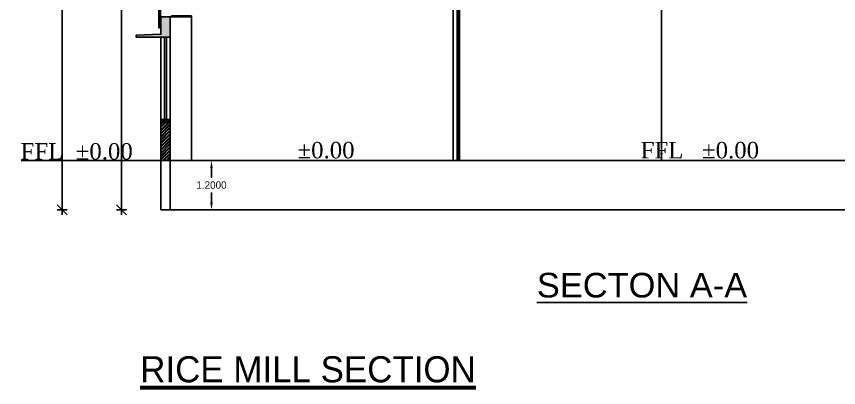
# Model space of a CAD drawing. Header units: metres. Extents: x 1422408 to 2565053, y 3723 to 80428.
# Drawn here: x 2267860.19 to 2267880.21, y 4210.62 to 4219.66 of the extents above; entities that cross this region are included whole.
import ezdxf
from ezdxf.enums import TextEntityAlignment as Align

# ---------------------------------------------------------------- set-up
doc = ezdxf.new("R2010")
doc.units = ezdxf.units.M
doc.header["$LTSCALE"] = 3.5
doc.header["$MEASUREMENT"] = 0
for name, pattern in [('DOT2', [0.125, 0, -0.125]), ('HIDDEN', [0.375, 0.25, -0.125]), ('PHANTOM2', [1.25, 0.625, -0.125, 0.125, -0.125, 0.125, -0.125])]:
    doc.linetypes.add(name, pattern=pattern)
doc.layers.get('0').update_dxf_attribs({"linetype": 'CONTINUOUS'})
doc.layers.get('DEFPOINTS').update_dxf_attribs({"linetype": 'CONTINUOUS'})
for name, color, linetype in [('BLK_4_FLR_0_AC_ROOM_1', 117, 'CONTINUOUS'), ('BLK_4_HT_OF_BLDG', 5, 'CONTINUOUS'), ('BLK_4_PLINTH_HEIGHT', 7, 'CONTINUOUS')]:
    doc.layers.add(name, color=color, linetype=linetype)
doc.styles.add('ANAND', font='times.ttf')
doc.styles.add('ROOM TEXT 10.5', font='swisse.ttf')
doc.styles.add('style1', font='arial.ttf', dxfattribs={"height": 0.28})
doc.styles.add('style1jaya', font='times.ttf')
doc.styles.add('THIN', font='GOTHIC.TTF', dxfattribs={"height": 1})
doc.dimstyles.new('STANDARD$0', dxfattribs={"dimtxt": 0.25, "dimasz": 0.1, "dimexe": 2, "dimexo": 2, "dimgap": 0, "dimtad": 0, "dimzin": 0, "dimdsep": 46, "dimtxsty": 'ANAND', "dimcen": 0.0625, "dimdle": 2.5, "dimse1": 1, "dimse2": 1, "dimclrd": 2, "dimclre": 9, "dimadec": 0, "dimazin": 0, "dimtfac": 1, "dimtix": 1, "dimtofl": 0, "dimtmove": 2, "dimatfit": 3, "dimldrblk": 'OBLIQUE', "dimfxl": 0, "dimtolj": 1, "dimtzin": 0, "dimarcsym": 0})

# ---------------------------------------------------------------- blocks, each defined once
blk = doc.blocks.new('ER')
for p, q in [((-3, -3), (3, 3)), ((-3, 0), (3, 0)), ((0, -3), (0, 3))]:
    blk.add_line(p, q)
blk = doc.blocks.new('*D705')
at = {"lineweight": -2, "ltscale": 0.05}
blk.add_line((2267862.745, 4230.085), (2267862.745, 4214.988), dxfattribs=at)
at = {"layer": 'DEFPOINTS', "color": 0, "ltscale": 0.05}
for p in [(2267863.934, 4230.125), (2267862.745, 4214.948), (2267863.934, 4214.948)]:
    blk.add_point(p, dxfattribs=at)
at = {"lineweight": -2, "ltscale": 0.05, "xscale": 0.04, "yscale": 0.04, "zscale": 0.04}
for p, rotation in [((2267862.745, 4230.125), 90), ((2267862.745, 4214.948), 270)]:
    blk.add_blockref('ER', p, dxfattribs=dict(at, rotation=rotation))
at = {"color": 0, "ltscale": 0.05, "insert": (2267862.154, 4222.536), "char_height": 0.28, "attachment_point": 5, "rotation": 90, "style": 'style1'}
blk.add_mtext('\\A1;{\\H3.5714x;15.18}', dxfattribs=at)
blk = doc.blocks.new('_DOT')
at = {"color": 0, "linetype": 'ByBlock'}
blk.add_line((-0.5, 0), (-1, 0), dxfattribs=at)
at = {"color": 0, "linetype": 'ByBlock', "const_width": 0.5}
blk.add_lwpolyline([(-0.25, 0, 1), (0.25, 0, 1)], format="xyb", close=True, dxfattribs=at)
blk = doc.blocks.new('*D646')
at = {"layer": 'BLK_4_HT_OF_BLDG', "lineweight": -2, "ltscale": 0.05}
blk.add_line((2267861.299, 4232.836), (2267861.299, 4214.988), dxfattribs=at)
at = {"layer": 'DEFPOINTS', "color": 0, "ltscale": 0.05}
for p in [(2267875.558, 4232.876), (2267861.299, 4214.948), (2267875.558, 4214.948)]:
    blk.add_point(p, dxfattribs=at)
at = {"layer": 'BLK_4_HT_OF_BLDG', "lineweight": -2, "ltscale": 0.05, "xscale": 0.04, "yscale": 0.04, "zscale": 0.04}
for p, rotation in [((2267861.299, 4232.876), 90), ((2267861.299, 4214.948), 270)]:
    blk.add_blockref('ER', p, dxfattribs=dict(at, rotation=rotation))
at = {"layer": 'BLK_4_HT_OF_BLDG', "color": 0, "ltscale": 0.05, "insert": (2267860.708, 4223.912), "char_height": 0.28, "attachment_point": 5, "rotation": 90, "style": 'style1'}
blk.add_mtext('\\A1;{\\H3.5714x;17.93}', dxfattribs=at)
blk = doc.blocks.new('*D576')
at = {"layer": 'BLK_4_FLR_0_AC_ROOM_1', "color": 0, "linetype": 'DOT2', "lineweight": -2, "ltscale": 400}
for p, q in [((2267875.832, 4232.568), (2267875.714, 4232.568)), ((2267875.832, 4216.148), (2267875.714, 4216.148))]:
    blk.add_line(p, q, dxfattribs=at)
at = {"layer": 'BLK_4_FLR_0_AC_ROOM_1', "color": 0, "linetype": 'PHANTOM2', "lineweight": -2, "ltscale": 400}
for p, q in [((2267875.894, 4232.388), (2267875.894, 4224.538)), ((2267875.894, 4216.328), (2267875.894, 4224.178))]:
    blk.add_line(p, q, dxfattribs=at)
at = {"layer": 'BLK_4_FLR_0_AC_ROOM_1', "color": 0, "ltscale": 400}
for points in [[(2267875.864, 4232.388), (2267875.924, 4232.388), (2267875.894, 4232.568)], [(2267875.864, 4216.328), (2267875.924, 4216.328), (2267875.894, 4216.148)]]:
    blk.add_solid(points, dxfattribs=at)
at = {"layer": 'DEFPOINTS', "color": 0, "ltscale": 400}
for p in [(2267875.894, 4232.568), (2267875.894, 4216.148), (2267875.894, 4216.148)]:
    blk.add_point(p, dxfattribs=at)
at = {"layer": 'BLK_4_FLR_0_AC_ROOM_1', "color": 0, "ltscale": 400, "insert": (2267875.894, 4224.358), "char_height": 0.18, "attachment_point": 5}
blk.add_mtext('\\A1;16.4206', dxfattribs=at)
blk = doc.blocks.new('*D580')
at = {"layer": 'BLK_4_PLINTH_HEIGHT', "color": 0, "linetype": 'DOT2', "lineweight": -2}
for p, q in [((2267864.873, 4216.148), (2267864.756, 4216.148)), ((2267864.873, 4214.948), (2267864.756, 4214.948))]:
    blk.add_line(p, q, dxfattribs=at)
at = {"layer": 'BLK_4_PLINTH_HEIGHT', "color": 0, "linetype": 'PHANTOM2', "lineweight": -2}
for p, q in [((2267864.936, 4215.968), (2267864.936, 4215.728)), ((2267864.936, 4215.128), (2267864.936, 4215.368))]:
    blk.add_line(p, q, dxfattribs=at)
at = {"layer": 'BLK_4_PLINTH_HEIGHT', "color": 0}
for points in [[(2267864.906, 4215.968), (2267864.966, 4215.968), (2267864.936, 4216.148)], [(2267864.906, 4215.128), (2267864.966, 4215.128), (2267864.936, 4214.948)]]:
    blk.add_solid(points, dxfattribs=at)
at = {"layer": 'DEFPOINTS', "color": 0}
for p in [(2267864.936, 4216.148), (2267864.936, 4214.948), (2267864.936, 4214.948)]:
    blk.add_point(p, dxfattribs=at)
at = {"layer": 'BLK_4_PLINTH_HEIGHT', "color": 0, "lineweight": 25, "insert": (2267864.936, 4215.548), "char_height": 0.18, "attachment_point": 5}
blk.add_mtext('\\A1;1.2000', dxfattribs=at)

msp = doc.modelspace()

# ---------------------------------------------------------------- hatches: boundary and pattern name
h = msp.add_hatch(color=256)
h.dxf.hatch_style = 1
h.paths.add_polyline_path([(2267863.9332, 4219.64774), (2267863.7032, 4219.64774), (2267863.7032, 4219.22274), (2267863.1032, 4219.19774), (2267863.1032, 4219.14774), (2267863.9332, 4219.14774)])
h = msp.add_hatch(color=256)
h.dxf.hatch_style = 1
h.paths.add_polyline_path([(2267863.9332, 4217.14774), (2267863.7032, 4217.14774), (2267863.7032, 4217.07274), (2267863.9332, 4217.07274)])
at = {"ltscale": 0.5}
h = msp.add_hatch(dxfattribs=at)
h.set_pattern_fill('ANSI32', color=256, scale=0.15)
h.set_pattern_definition([(45, (2267132.86241, 4015.45611), (-0.0397747564, 0.0397747564), []), (45, (2267132.88893, 4015.45611), (-0.0397747564, 0.0397747564), [])])
h.paths.add_polyline_path([(2267863.7032, 4217.07274), (2267863.9332, 4217.07274), (2267863.9332, 4216.14774), (2267863.7032, 4216.14774)])

# ---------------------------------------------------------------- linework, layer by layer
for p, q in [((2267863.7932, 4217.14774), (2267863.7932, 4219.14774)), ((2267863.8432, 4217.14774), (2267863.8432, 4219.14774))]:
    msp.add_line(p, q)
at = {"ltscale": 0.05}
msp.add_line((2267886.82339, 4214.94774), (2267863.70339, 4214.94774), dxfattribs=at)
at = {"ltscale": 0.5}
for points in [[(2267870.9332, 4232.33997), (2267870.9332, 4216.14774)], [(2267870.9732, 4232.33997), (2267870.9732, 4216.14774)], [(2267863.69354, 4231.61601), (2267863.69339, 4219.38252), (2267863.65339, 4219.38252), (2267863.65354, 4231.61201)]]:
    msp.add_lwpolyline(points, dxfattribs=at)
for points in [[(2267870.82121, 4216.14774), (2267870.82121, 4220.07774)], [(2267870.92121, 4216.14774), (2267870.92121, 4220.07774)], [(2267863.7032, 4219.64774), (2267864.45339, 4219.64774)], [(2267863.9655, 4219.66774), (2267864.44812, 4219.66774), (2267864.44812, 4219.64774)], [(2267863.9655, 4219.66774), (2267863.9655, 4219.64774)], [(2267864.45339, 4219.64774), (2267864.45339, 4216.14774)], [(2267863.70339, 4219.14774), (2267863.70339, 4214.94774)], [(2267863.9332, 4219.14774), (2267863.9332, 4214.94774)], [(2267862.44201, 4216.14774), (2267886.82339, 4216.14774)]]:
    msp.add_lwpolyline(points)
for points in [[(2267863.9332, 4219.64774), (2267863.7032, 4219.64774), (2267863.7032, 4219.22274), (2267863.1032, 4219.19774), (2267863.1032, 4219.14774), (2267863.9332, 4219.14774), (2267863.9332, 4219.64774)], [(2267863.9332, 4217.14774), (2267863.7032, 4217.14774), (2267863.7032, 4217.07274), (2267863.9332, 4217.07274)]]:
    msp.add_lwpolyline(points, close=True)
at = {"linetype": 'HIDDEN', "ltscale": 25}
msp.add_lwpolyline([(2267860.30474, 4216.14774), (2267863.70339, 4216.14774)], dxfattribs=at)
at = {"layer": 'BLK_4_FLR_0_AC_ROOM_1', "color": 3, "ltscale": 400}
msp.add_lwpolyline([(2267875.89408, 4216.14774), (2267875.89408, 4232.56831)], dxfattribs=at)

# ---------------------------------------------------------------- texts
at = {"linetype": 'HIDDEN', "style": 'style1jaya'}
for s, p in [('  %%P0.00', (2267867.5757, 4216.40005)), ('FFL   %%P0.00', (2267876.83087, 4216.40005)), ('FFL  %%P0.00', (2267861.65301, 4216.36998))]:
    msp.add_text(s, height=0.4, dxfattribs=at).set_placement(p, align=Align.MIDDLE_CENTER)
at = {"ltscale": 0.22, "style": 'ROOM TEXT 10.5'}
msp.add_text('%%USECTON A-A', height=0.6, dxfattribs=at).set_placement((2267872.8606, 4212.81118))
at = {"lineweight": 60, "style": 'THIN'}
msp.add_text('%%URICE MILL SECTION', height=0.6356936, dxfattribs=at).set_placement((2267863.20136, 4210.74425))

# ---------------------------------------------------------------- dimensions: what is measured, and where the dimension line sits
at = {"ltscale": 0.05}
dim = msp.add_linear_dim(base=(2267862.74487, 4214.94774), p1=(2267863.93354, 4230.12474), p2=(2267863.93354, 4214.94774), angle=90, text='{\\H3.5714x;15.18}', dimstyle='STANDARD$0', override={"dimtxt": 0.28, "dimasz": 0.04, "dimgap": 0.08, "dimtad": 2, "dimtxsty": 'style1', "dimblk": 'ER', "dimclrd": 256, "dimldrblk": 'DOT', "dimfxl": 0.18, "dimfxlon": 1, "dimarcsym": 1}, dxfattribs=at)
dim.commit()
dim.dimension.update_dxf_attribs({"geometry": '*D705', "text_midpoint": (2267862.1543, 4222.53624)})
at = {"layer": 'BLK_4_FLR_0_AC_ROOM_1', "color": 3, "ltscale": 400}
dim = msp.add_aligned_dim(p1=(2267875.89408, 4232.56831), p2=(2267875.89408, 4216.14774), distance=0, dimstyle='STANDARD$0', override={"dimtxt": 0.18, "dimasz": 0.18, "dimexe": 0.18, "dimexo": 0.0625, "dimgap": 0.09, "dimtih": 1, "dimtoh": 1, "dimdec": 4, "dimtxsty": 'Standard', "dimcen": 0.09, "dimdle": 0, "dimse1": 0, "dimse2": 0, "dimclrd": 0, "dimclre": 0, "dimtdec": 4, "dimtix": 0, "dimtmove": 0, "dimfxl": 0, "dimarcsym": 2}, dxfattribs=at)
dim.commit()
dim.dimension.update_dxf_attribs({"geometry": '*D576', "text_midpoint": (2267875.89408, 4224.35802)})
at = {"layer": 'BLK_4_HT_OF_BLDG', "ltscale": 0.05}
dim = msp.add_aligned_dim(p1=(2267875.55753, 4232.87624), p2=(2267875.55753, 4214.94774), distance=-14.25863, text='{\\H3.5714x;17.93}', dimstyle='STANDARD$0', override={"dimtxt": 0.28, "dimasz": 0.04, "dimgap": 0.08, "dimtad": 2, "dimtxsty": 'style1', "dimblk": 'ER', "dimclrd": 256, "dimldrblk": 'DOT', "dimfxl": 0.18, "dimfxlon": 1, "dimarcsym": 1}, dxfattribs=at)
dim.commit()
dim.dimension.update_dxf_attribs({"geometry": '*D646', "text_midpoint": (2267860.70798, 4223.91199)})
at = {"layer": 'BLK_4_PLINTH_HEIGHT', "lineweight": 25}
dim = msp.add_aligned_dim(p1=(2267864.93595, 4216.14774), p2=(2267864.93595, 4214.94774), distance=0, dimstyle='STANDARD$0', override={"dimtxt": 0.18, "dimasz": 0.18, "dimexe": 0.18, "dimexo": 0.0625, "dimgap": 0.09, "dimtih": 1, "dimtoh": 1, "dimdec": 4, "dimtxsty": 'Standard', "dimcen": 0.09, "dimdle": 0, "dimse1": 0, "dimse2": 0, "dimclrd": 0, "dimclre": 0, "dimtdec": 4, "dimtix": 0, "dimtmove": 0, "dimfxl": 0, "dimarcsym": 2}, dxfattribs=at)
dim.commit()
dim.dimension.update_dxf_attribs({"geometry": '*D580', "text_midpoint": (2267864.93595, 4215.54774)})

doc.saveas('drawing.dxf')
